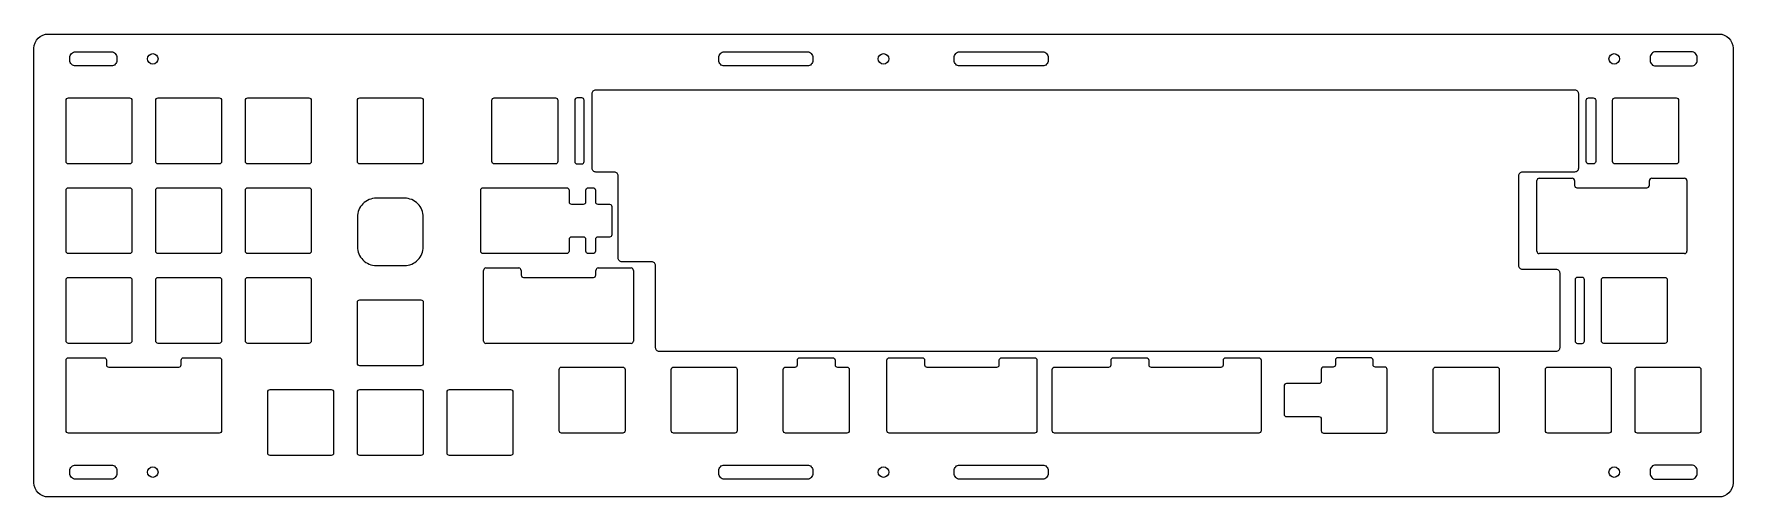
# Model space of a CAD drawing. Extents: x -361 to 0, y 0 to 98.
import ezdxf

# ---------------------------------------------------------------- set-up
doc = ezdxf.new("R2010")
doc.units = 0
doc.header["$MEASUREMENT"] = 0
doc.layers.get('0').update_dxf_attribs({"linetype": 'CONTINUOUS'})

msp = doc.modelspace()

# ---------------------------------------------------------------- linework, layer by layer
for p, q in [((-41.66, 52.17), (-41.66, 67.17)), ((-41.16, 67.67), (-34.16, 67.67)), ((-33.66, 67.17), (-33.66, 66.17)), ((-33.16, 65.67), (-18.28, 65.67)), ((-17.78, 66.17), (-17.78, 67.17)), ((-17.28, 67.67), (-10.28, 67.67)), ((-9.78, 67.17), (-9.78, 52.17)), ((-10.28, 51.67), (-41.16, 51.67)), ((-265.49, 33.12), (-265.49, 48.12)), ((-264.99, 48.62), (-257.99, 48.62)), ((-257.49, 48.12), (-257.49, 47.12)), ((-241.62, 47.12), (-241.62, 48.12)), ((-241.12, 48.62), (-234.12, 48.62)), ((-233.62, 48.12), (-233.62, 33.12)), ((-256.99, 46.62), (-242.12, 46.62)), ((-234.12, 32.62), (-264.99, 32.62))]:
    msp.add_line(p, q)
for points in [[(-358, 98.3), (-3, 98.3, -0.414655), (0, 95.3), (0, 3, -0.413773), (-3, 0), (-358, 0, -0.414214), (-361, 3), (-361, 95.3, -0.414214)], [(-344.58, 94.51, -0.414214), (-343.38, 93.31), (-343.38, 92.71, -0.414214), (-344.58, 91.51), (-352.18, 91.51, -0.414214), (-353.38, 92.71), (-353.38, 93.31, -0.414214), (-352.18, 94.51)], [(-195.5, 92.71, -0.414214), (-196.7, 91.51), (-214.3, 91.51, -0.414214), (-215.5, 92.71), (-215.5, 93.31, -0.414214), (-214.3, 94.51), (-196.7, 94.51, -0.414214), (-195.5, 93.31)], [(-165.5, 93.31, -0.414214), (-164.3, 94.51), (-146.7, 94.51, -0.414214), (-145.5, 93.31), (-145.5, 92.71, -0.414214), (-146.7, 91.51), (-164.3, 91.51, -0.414214), (-165.5, 92.71)], [(-8.82, 94.51), (-16.42, 94.51, 0.414214), (-17.62, 93.31), (-17.62, 92.71, 0.414214), (-16.42, 91.51), (-8.82, 91.51, 0.414214), (-7.62, 92.71), (-7.62, 93.31, 0.414214)], [(-340.19, 71.22, -0.414214), (-340.69, 70.72), (-353.69, 70.72, -0.414214), (-354.19, 71.22), (-354.19, 84.22, -0.414214), (-353.69, 84.72), (-340.69, 84.72, -0.414214), (-340.19, 84.22)], [(-335.14, 84.22, -0.414214), (-334.64, 84.72), (-321.64, 84.72, -0.414214), (-321.14, 84.22), (-321.14, 71.22, -0.414214), (-321.64, 70.72), (-334.64, 70.72, -0.414214), (-335.14, 71.22)], [(-302.59, 84.72, -0.414214), (-302.09, 84.22), (-302.09, 71.22, -0.414214), (-302.59, 70.72), (-315.59, 70.72, -0.414214), (-316.09, 71.22), (-316.09, 84.22, -0.414214), (-315.59, 84.72)], [(-292.28, 84.22, -0.414214), (-291.78, 84.72), (-278.78, 84.72, -0.414214), (-278.28, 84.22), (-278.28, 71.22, -0.414214), (-278.78, 70.72), (-291.78, 70.72, -0.414214), (-292.28, 71.22)], [(-263.7, 84.22, -0.414214), (-263.2, 84.72), (-250.2, 84.72, -0.414214), (-249.7, 84.22), (-249.7, 71.22, -0.414214), (-250.2, 70.72), (-263.2, 70.72, -0.414214), (-263.7, 71.22)], [(-244.6, 84.72), (-245.6, 84.72, 0.414214), (-246.1, 84.22), (-246.1, 71.22, 0.414214), (-245.6, 70.72), (-244.6, 70.72, 0.414214), (-244.1, 71.22), (-244.1, 84.22, 0.414214)], [(-36.83, 31.69, -0.414214), (-37.63, 30.89), (-228.13, 30.89, -0.414214), (-228.92, 31.69), (-228.92, 49.15, 0.414214), (-229.71, 49.94), (-236.06, 49.94, -0.414214), (-236.86, 50.74), (-236.86, 68.2, 0.414214), (-237.65, 68.99), (-241.62, 68.99, -0.414214), (-242.41, 69.79), (-242.41, 85.66, -0.414214), (-241.62, 86.46), (-33.66, 86.46, -0.414214), (-32.86, 85.66), (-32.86, 69.79, -0.414214), (-33.66, 68.99), (-44.77, 68.99, 0.414214), (-45.56, 68.2), (-45.56, 49.15, 0.414214), (-44.77, 48.36), (-37.63, 48.36, -0.414214), (-36.83, 47.56)], [(-29.68, 84.72, -0.414214), (-29.18, 84.22), (-29.18, 71.22, -0.414214), (-29.68, 70.72), (-30.68, 70.72, -0.414214), (-31.18, 71.22), (-31.18, 84.22, -0.414214), (-30.68, 84.72)], [(-11.58, 71.22, -0.414214), (-12.08, 70.72), (-25.08, 70.72, -0.414214), (-25.58, 71.22), (-25.58, 84.22, -0.414214), (-25.08, 84.72), (-12.08, 84.72, -0.414214), (-11.58, 84.22)], [(-340.19, 52.17, -0.414214), (-340.69, 51.67), (-353.69, 51.67, -0.414214), (-354.19, 52.17), (-354.19, 65.17, -0.414214), (-353.69, 65.67), (-340.69, 65.67, -0.414214), (-340.19, 65.17)], [(-334.64, 51.67, -0.414214), (-335.14, 52.17), (-335.14, 65.17, -0.414214), (-334.64, 65.67), (-321.64, 65.67, -0.414214), (-321.14, 65.17), (-321.14, 52.17, -0.414214), (-321.64, 51.67)], [(-316.09, 65.17, -0.414214), (-315.59, 65.67), (-302.59, 65.67, -0.414214), (-302.09, 65.17), (-302.09, 52.17, -0.414214), (-302.59, 51.67), (-315.59, 51.67, -0.414214), (-316.09, 52.17)], [(-247.32, 52.17, -0.414214), (-247.82, 51.67), (-265.58, 51.67, -0.414214), (-266.08, 52.17), (-266.08, 65.17, -0.414214), (-265.58, 65.67), (-247.82, 65.67, -0.414214), (-247.32, 65.17), (-247.32, 62.67, 0.414214), (-246.82, 62.17), (-244.22, 62.17, 0.414214), (-243.72, 62.67), (-243.72, 65.17, -0.414214), (-243.22, 65.67), (-242.22, 65.67, -0.414214), (-241.72, 65.17), (-241.72, 62.67, 0.414214), (-241.22, 62.17), (-238.72, 62.17, -0.414214), (-238.22, 61.67), (-238.22, 55.67, -0.414214), (-238.72, 55.17), (-241.22, 55.17, 0.414214), (-241.72, 54.67), (-241.72, 52.17, -0.414214), (-242.22, 51.67), (-243.22, 51.67, -0.414214), (-243.72, 52.17), (-243.72, 54.67, 0.414214), (-244.22, 55.17), (-246.82, 55.17, 0.414214), (-247.32, 54.67)], [(-292.28, 59.44), (-292.28, 53.15, 0.414214), (-288.28, 49.15), (-282.28, 49.15, 0.414214), (-278.28, 53.15), (-278.28, 59.44, 0.414214), (-282.28, 63.44), (-288.28, 63.44, 0.414214)], [(-353.69, 32.62, -0.414214), (-354.19, 33.12), (-354.19, 46.12, -0.414214), (-353.69, 46.62), (-340.69, 46.62, -0.414214), (-340.19, 46.12), (-340.19, 33.12, -0.414214), (-340.69, 32.62)], [(-334.64, 32.62, -0.414214), (-335.14, 33.12), (-335.14, 46.12, -0.414214), (-334.64, 46.62), (-321.64, 46.62, -0.414214), (-321.14, 46.12), (-321.14, 33.12, -0.414214), (-321.64, 32.62)], [(-315.59, 32.62, -0.414214), (-316.09, 33.12), (-316.09, 46.12, -0.414214), (-315.59, 46.62), (-302.59, 46.62, -0.414214), (-302.09, 46.12), (-302.09, 33.12, -0.414214), (-302.59, 32.62)], [(-33.56, 46.12), (-33.56, 33.12, 0.414214), (-33.06, 32.62), (-32.06, 32.62, 0.414214), (-31.56, 33.12), (-31.56, 46.12, 0.414214), (-32.06, 46.62), (-33.06, 46.62, 0.414214)], [(-27.46, 32.62, -0.414214), (-27.96, 33.12), (-27.96, 46.12, -0.414214), (-27.46, 46.62), (-14.46, 46.62, -0.414214), (-13.96, 46.12), (-13.96, 33.12, -0.414214), (-14.46, 32.62)], [(-292.28, 41.36, -0.414214), (-291.78, 41.86), (-278.78, 41.86, -0.414214), (-278.28, 41.36), (-278.28, 28.36, -0.414214), (-278.78, 27.86), (-291.78, 27.86, -0.414214), (-292.28, 28.36)], [(-346.1, 29.57, -0.414214), (-345.6, 29.07), (-345.6, 28.07, 0.414214), (-345.1, 27.57), (-330.23, 27.57, 0.414214), (-329.73, 28.07), (-329.73, 29.07, -0.414214), (-329.23, 29.57), (-321.64, 29.57, -0.414214), (-321.14, 29.07), (-321.14, 14.07, -0.414214), (-321.64, 13.57), (-353.69, 13.57, -0.414214), (-354.19, 14.07), (-354.19, 29.07, -0.414214), (-353.69, 29.57)], [(-201.79, 27.07, -0.414214), (-201.29, 27.57), (-199.29, 27.57, 0.414214), (-198.79, 28.07), (-198.79, 29.07, -0.414214), (-198.29, 29.57), (-191.29, 29.57, -0.414214), (-190.79, 29.07), (-190.79, 28.07, 0.414214), (-190.29, 27.57), (-188.29, 27.57, -0.414214), (-187.79, 27.07), (-187.79, 14.07, -0.414214), (-188.29, 13.57), (-201.29, 13.57, -0.414214), (-201.79, 14.07)], [(-179.77, 29.07, -0.414214), (-179.27, 29.57), (-172.27, 29.57, -0.414214), (-171.77, 29.07), (-171.77, 28.07, 0.414214), (-171.27, 27.57), (-156.39, 27.57, 0.414214), (-155.89, 28.07), (-155.89, 29.07, -0.414214), (-155.39, 29.57), (-148.39, 29.57, -0.414214), (-147.89, 29.07), (-147.89, 14.07, -0.414214), (-148.39, 13.57), (-179.27, 13.57, -0.414214), (-179.77, 14.07)], [(-144.64, 27.07, -0.414214), (-144.14, 27.57), (-132.64, 27.57, 0.414214), (-132.14, 28.07), (-132.14, 29.07, -0.414214), (-131.64, 29.57), (-124.64, 29.57, -0.414214), (-124.14, 29.07), (-124.14, 28.07, 0.414214), (-123.64, 27.57), (-108.77, 27.57, 0.414214), (-108.27, 28.07), (-108.27, 29.07, -0.414214), (-107.77, 29.57), (-100.77, 29.57, -0.414214), (-100.27, 29.07), (-100.27, 14.07, -0.414214), (-100.77, 13.57), (-144.14, 13.57, -0.414214), (-144.64, 14.07)], [(-84.99, 27.57), (-86.99, 27.57, 0.414214), (-87.49, 27.07), (-87.49, 24.57, -0.414214), (-87.99, 24.07), (-94.89, 24.07, 0.414214), (-95.39, 23.57), (-95.39, 17.57, 0.414214), (-94.89, 17.07), (-87.99, 17.07, -0.414214), (-87.49, 16.57), (-87.49, 14.07, 0.414214), (-86.99, 13.57), (-73.99, 13.57, 0.414214), (-73.49, 14.07), (-73.49, 27.07, 0.414214), (-73.99, 27.57), (-75.99, 27.57, -0.414214), (-76.49, 28.07), (-76.49, 29.07, 0.414214), (-76.99, 29.57), (-83.99, 29.57, 0.414214), (-84.49, 29.07), (-84.49, 28.07, -0.414214)], [(-235.41, 14.07, -0.414214), (-235.91, 13.57), (-248.91, 13.57, -0.414214), (-249.41, 14.07), (-249.41, 27.07, -0.414214), (-248.91, 27.57), (-235.91, 27.57, -0.414214), (-235.41, 27.07)], [(-211.6, 14.07, -0.414214), (-212.1, 13.57), (-225.1, 13.57, -0.414214), (-225.6, 14.07), (-225.6, 27.07, -0.414214), (-225.1, 27.57), (-212.1, 27.57, -0.414214), (-211.6, 27.07)], [(-63.68, 27.07, -0.414214), (-63.18, 27.57), (-50.18, 27.57, -0.414214), (-49.68, 27.07), (-49.68, 14.07, -0.414214), (-50.18, 13.57), (-63.18, 13.57, -0.414214), (-63.68, 14.07)], [(-26.36, 27.57, -0.414214), (-25.86, 27.07), (-25.86, 14.07, -0.414214), (-26.36, 13.57), (-39.36, 13.57, -0.414214), (-39.86, 14.07), (-39.86, 27.07, -0.414214), (-39.36, 27.57)], [(-20.31, 13.57, -0.414214), (-20.81, 14.07), (-20.81, 27.07, -0.414214), (-20.31, 27.57), (-7.31, 27.57, -0.414214), (-6.81, 27.07), (-6.81, 14.07, -0.414214), (-7.31, 13.57)], [(-310.83, 8.81, -0.414214), (-311.33, 9.31), (-311.33, 22.31, -0.414214), (-310.83, 22.81), (-297.83, 22.81, -0.414214), (-297.33, 22.31), (-297.33, 9.31, -0.414214), (-297.83, 8.81)], [(-291.78, 8.81, -0.414214), (-292.28, 9.31), (-292.28, 22.31, -0.414214), (-291.78, 22.81), (-278.78, 22.81, -0.414214), (-278.28, 22.31), (-278.28, 9.31, -0.414214), (-278.78, 8.81)], [(-273.23, 22.31, -0.414214), (-272.73, 22.81), (-259.73, 22.81, -0.414214), (-259.23, 22.31), (-259.23, 9.31, -0.414214), (-259.73, 8.81), (-272.73, 8.81, -0.414214), (-273.23, 9.31)], [(-352.18, 3.79, -0.414214), (-353.38, 4.99), (-353.38, 5.59, -0.414214), (-352.18, 6.79), (-344.58, 6.79, -0.414214), (-343.38, 5.59), (-343.38, 4.99, -0.414214), (-344.58, 3.79)], [(-214.3, 3.79, -0.414214), (-215.5, 4.99), (-215.5, 5.59, -0.414214), (-214.3, 6.79), (-196.7, 6.79, -0.414214), (-195.5, 5.59), (-195.5, 4.99, -0.414214), (-196.7, 3.79)], [(-164.3, 3.79, -0.414214), (-165.5, 4.99), (-165.5, 5.59, -0.414214), (-164.3, 6.79), (-146.7, 6.79, -0.414214), (-145.5, 5.59), (-145.5, 4.99, -0.414214), (-146.7, 3.79)], [(-7.62, 4.99), (-7.62, 5.59, 0.414214), (-8.82, 6.79), (-16.42, 6.79, 0.414214), (-17.62, 5.59), (-17.62, 4.99, 0.414214), (-16.42, 3.79), (-8.82, 3.79, 0.414214)]]:
    msp.add_lwpolyline(points, format="xyb", close=True)
for centre in [(-335.76, 93.01), (-180.5, 93.01), (-25.24, 93.01), (-335.76, 5.29), (-180.5, 5.29), (-25.24, 5.29)]:
    msp.add_circle(centre, 1.12)
for centre, start, end in [((-41.16, 67.17), 89.9999, 180), ((-34.16, 67.17), 359.9999, 90), ((-33.16, 66.17), 180, 270), ((-18.28, 66.17), 270, 0), ((-17.28, 67.17), 89.9999, 180), ((-10.28, 67.17), 359.9999, 90), ((-41.16, 52.17), 179.9999, 270), ((-10.28, 52.17), 269.9999, 0), ((-264.99, 48.12), 89.9999, 180), ((-257.99, 48.12), 359.9999, 90), ((-256.99, 47.12), 180, 270), ((-242.12, 47.12), 270, 0), ((-241.12, 48.12), 89.9999, 180), ((-234.12, 48.12), 359.9999, 90), ((-264.99, 33.12), 179.9999, 270), ((-234.12, 33.12), 269.9999, 0)]:
    msp.add_arc(centre, 0.5, start, end)

doc.saveas('drawing.dxf')
